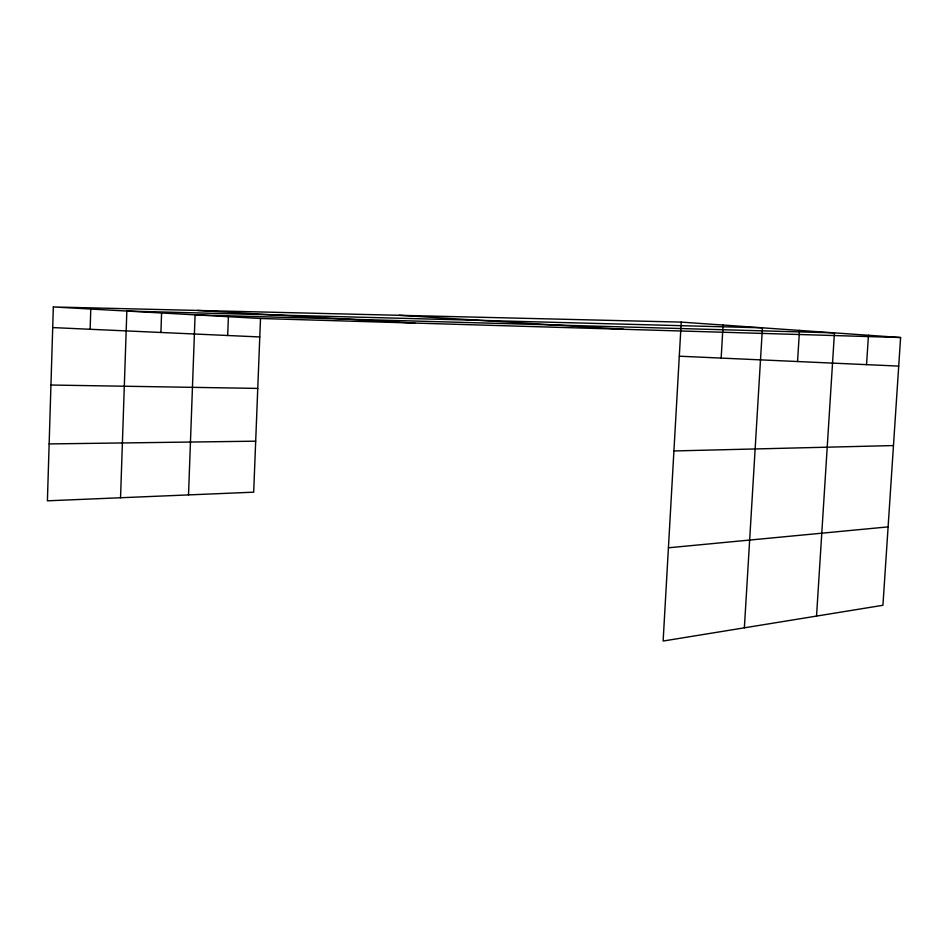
<?xml version="1.0" encoding="UTF-8"?>
<svg xmlns="http://www.w3.org/2000/svg" width="948" height="948" viewBox="0 0 948 948"><rect width="100%" height="100%" fill="white"/><g stroke="black" fill="none" stroke-linecap="round" stroke-linejoin="round"><path stroke-width="1.42" d="M53.337 306.962L47.4 500.817L253.685 492.178L260.51 318.492L53.337 306.962L681.233 322.107L900.6 337.524L882.932 605.286L663.126 641.038L681.233 322.107M90.131 329.276L90.783 309.048M120.55 497.747L126.842 311.051L762.429 327.818L744.37 627.825M160.911 332.487L161.587 312.994M188.522 494.903L195.098 314.854L834.441 332.878L816.536 616.082M227.686 335.509L228.397 316.703M721.155 358.083L723.087 325.046M797.564 361.532L799.484 330.414M866.555 364.636L868.451 335.272M668.423 547.79L888.11 526.887M673.921 450.952L893.466 445.56M49.142 443.925L255.687 441.176M50.943 385.03L257.761 388.407M260.51 318.492L900.6 337.524M52.697 327.581L259.776 336.955M679.301 356.199L898.716 366.094M197.35 310.434L414.928 323.09M399.262 315.305L623.583 329.288"/></g></svg>
